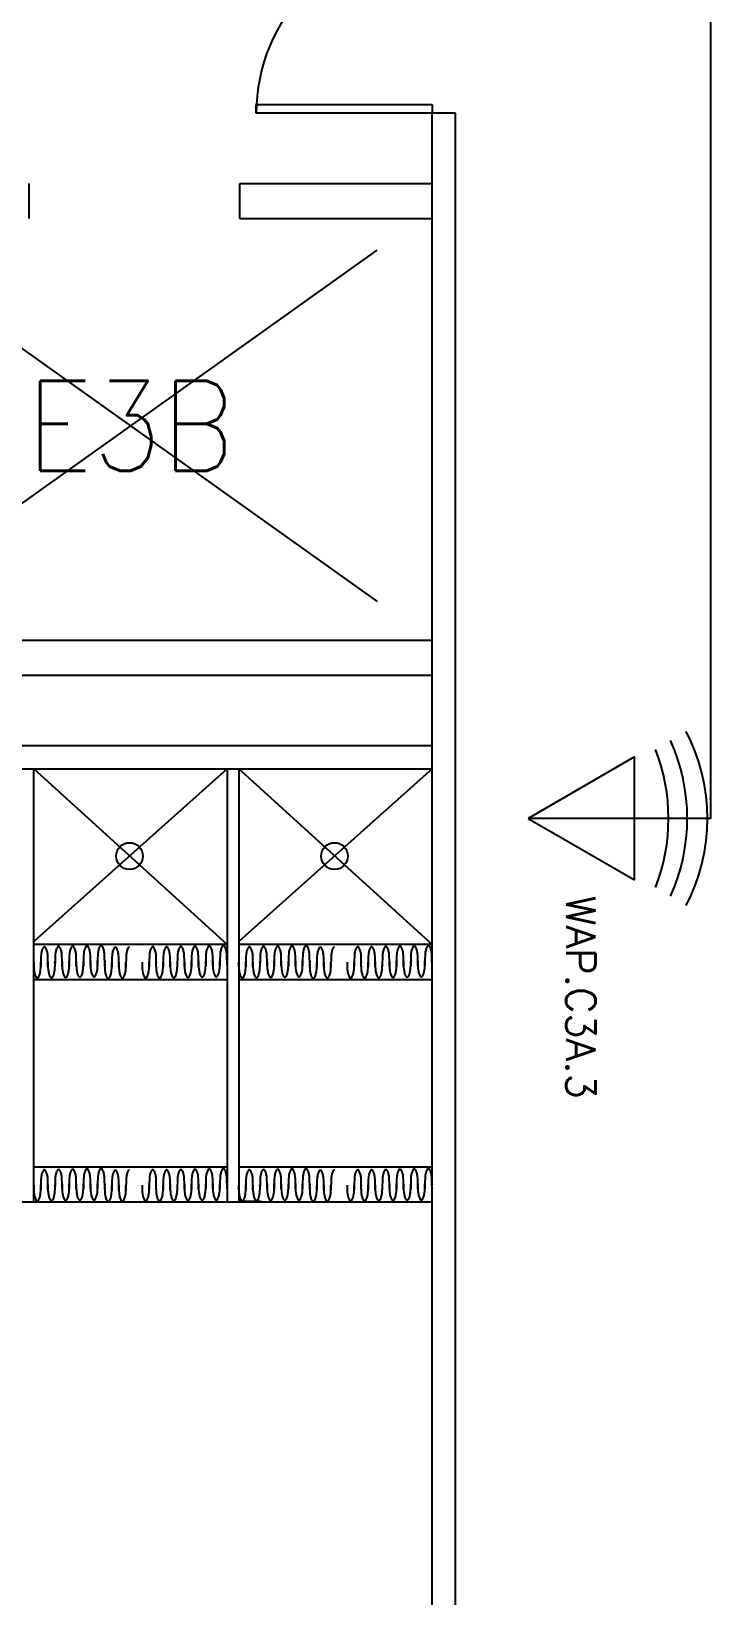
# Model space of a CAD drawing. Header units: inches. Extents: x -460 to 10305, y -938 to 5356.
# Drawn here: x 4431.5 to 4548.2, y 2435.9 to 2703.1 of the extents above; entities that cross this region are included whole.
import ezdxf
from ezdxf.enums import TextEntityAlignment as Align

# ---------------------------------------------------------------- set-up
doc = ezdxf.new("R2010")
doc.units = ezdxf.units.IN
doc.header["$MEASUREMENT"] = 0
doc.set_wipeout_variables(frame=1)
for name, color, linetype in [('01-0263-03-DWG-BFP-ARCH$0$SP-DOORS', 5, 'Continuous'), ('01-0263-03-DWG-BFP-ARCH$0$SP-ELEVATOR', 112, 'Continuous'), ('01-0263-03-DWG-BFP-ARCH$0$SP-FIXT', 35, 'Continuous'), ('01-0263-03-DWG-BFP-ARCH$0$SP-PART', 190, 'Continuous'), ('01-0263-03-DWG-BFP-ARCH$0$SP-RMNO', 7, 'Continuous'), ('01-0263-03-DWG-BFP-ARCH$0$SP-ROOM', 7, 'Continuous'), ('01-0263-03-DWG-BFP-ARCH$0$SP-WALL', 7, 'Continuous'), ('T-Comm-E-Wireless', 1, 'Continuous'), ('T-Comm-Path', 40, 'Continuous')]:
    doc.layers.add(name, color=color, linetype=linetype)
doc.layers.get('01-0263-03-DWG-BFP-ARCH$0$SP-ROOM').off()
doc.styles.add('01-0263-03-DWG-BFP-ARCH$0$ROMANS', font='ROMANS.shx', dxfattribs={"width": 0.9})
doc.styles.add('3-32', font='SIMPLEX.shx', dxfattribs={"height": 9})

# ---------------------------------------------------------------- blocks, each defined once
blk = doc.blocks.new('01-0263-03-DWG-BFP-ARCH$0$DOR00')
at = {"color": 0}
for p, q in [((0, 1), (0, 0)), ((1, 0), (1, 1))]:
    blk.add_line(p, q, dxfattribs=at)
blk = doc.blocks.new('01-0263-03-DWG-BFP-ARCH$0$DOR01')
at = {"color": 0}
for p, q in [((1, 1), (0, 1)), ((0, 1), (0, 0)), ((1, 0), (1, 1)), ((0, 0), (1, 0))]:
    blk.add_line(p, q, dxfattribs=at)
blk = doc.blocks.new('01-0263-03-DWG-BFP-ARCH$0$FMGRM1')
at = {"style": '01-0263-03-DWG-BFP-ARCH$0$ROMANS', "width": 0.9}
for tag, p in [('RMAREA', (0, -0.2836)), ('DATA1', (0, -0.443)), ('DATA2', (0, -0.6024)), ('DATA3', (0, -0.7618)), ('DATA4', (0, -0.9213)), ('DATA5', (0, -1.0807))]:
    blk.add_attdef(tag, text='', height=0.1172, dxfattribs=at).set_placement(p, align=Align.CENTER)
at = {"linetype": 'Continuous'}
blk.add_wipeout([(-0.375, -0.125), (0.375, -0.125), (0.375, 0.125), (-0.375, 0.125)], dxfattribs=at)
at = {"layer": '01-0263-03-DWG-BFP-ARCH$0$SP-RMNO', "style": '01-0263-03-DWG-BFP-ARCH$0$ROMANS', "width": 0.9}
blk.add_attdef('RMNUMB', text='', height=0.16, dxfattribs=at).set_placement((0, 0), align=Align.MIDDLE)
blk = doc.blocks.new('01-0263-03-DWG-BFP-ARCH', base_point=(1295.15, 1353.42))
at = {"layer": '01-0263-03-DWG-BFP-ARCH$0$SP-DOORS'}
blk.add_line((1730.01, 1907.54), (1726.16, 1907.54), dxfattribs=at)
at = {"layer": '01-0263-03-DWG-BFP-ARCH$0$SP-DOORS', "color": 4}
blk.add_lwpolyline([(1759.16, 2123.43, 0.414214), (1729.16, 2093.43, 0.414214)], format="xyb", dxfattribs=at)
at = {"layer": '01-0263-03-DWG-BFP-ARCH$0$SP-ELEVATOR'}
for p, q in [((1665.57, 2070.03), (1749.77, 2010.02)), ((1665.57, 2010.02), (1749.77, 2070.03))]:
    blk.add_line(p, q, dxfattribs=at)
at = {"layer": '01-0263-03-DWG-BFP-ARCH$0$SP-FIXT'}
for p, q in [((1724.16, 1981.43), (1691.16, 1951.96)), ((1724.16, 1951.43), (1691.16, 1981.43)), ((1759.16, 1951.43), (1726.16, 1981.43)), ((1759.16, 1981.43), (1726.16, 1951.96))]:
    blk.add_line(p, q, dxfattribs=at)
for centre in [(1707.51, 1966.56), (1742.51, 1966.56)]:
    blk.add_circle(centre, 2.28, dxfattribs=at)
at = {"layer": '01-0263-03-DWG-BFP-ARCH$0$SP-PART'}
for p, q in [((1724.16, 1951.43), (1691.16, 1951.43)), ((1759.16, 1951.43), (1726.16, 1951.43)), ((1724.16, 1945.43), (1691.16, 1945.43)), ((1759.16, 1945.43), (1726.16, 1945.43)), ((1724.16, 1913.43), (1691.16, 1913.43)), ((1759.16, 1913.43), (1726.16, 1913.43)), ((1726.16, 1907.43), (1691.16, 1907.43)), ((1759.16, 1907.43), (1726.16, 1907.43))]:
    blk.add_line(p, q, dxfattribs=at)
for points in [[(1692.98, 1951.07, 0.247833), (1692.8, 1950.97, 0.081037), (1692.54, 1950.44, 0.039769), (1692.42, 1949.8, 0.013847), (1692.37, 1947.92, 0.009217), (1692.37, 1947.64, 0.039769)], [(1693.58, 1947.66, 0.008534), (1693.59, 1947.92, 0.013847), (1693.54, 1949.8, 0.039769), (1693.41, 1950.44, 0.081037), (1693.16, 1950.97, 0.247833), (1692.98, 1951.07, 0.247833)], [(1695.4, 1951.11, 0.247833), (1695.22, 1951.02, 0.081037), (1694.97, 1950.48, 0.039769), (1694.84, 1949.84, 0.013847), (1694.79, 1947.97, 0.009217), (1694.79, 1947.69, 0.039769)], [(1696.01, 1947.71, 0.008534), (1696.01, 1947.97, 0.013847), (1695.96, 1949.84, 0.039769), (1695.83, 1950.48, 0.081037), (1695.58, 1951.02, 0.247833), (1695.4, 1951.11, 0.247833)], [(1697.82, 1951.17, 0.247833), (1697.64, 1951.07, 0.081037), (1697.39, 1950.54, 0.039769), (1697.26, 1949.9, 0.013847), (1697.21, 1948.02, 0.010512), (1697.22, 1947.7, 0.039769)], [(1698.43, 1947.76, 0.008534), (1698.43, 1948.02, 0.013847), (1698.38, 1949.9, 0.039769), (1698.25, 1950.54, 0.081037), (1698, 1951.07, 0.247833), (1697.82, 1951.17, 0.247833)], [(1700.25, 1951.21, 0.247833), (1700.07, 1951.11, 0.081037), (1699.81, 1950.58, 0.039769), (1699.69, 1949.94, 0.013847), (1699.64, 1948.07, 0.009217), (1699.64, 1947.78, 0.039769)], [(1700.85, 1947.81, 0.008534), (1700.86, 1948.07, 0.013847), (1700.81, 1949.94, 0.039769), (1700.68, 1950.58, 0.081037), (1700.43, 1951.11, 0.247833), (1700.25, 1951.21, 0.247833)], [(1703.28, 1948.69, 0.004146), (1703.27, 1948.13, 0.009217), (1703.28, 1947.85, 0.008534), (1703.28, 1948.11, 0.013847), (1703.23, 1949.98, 0.039769), (1703.1, 1950.62, 0.081037), (1702.85, 1951.16, 0.247833), (1702.67, 1951.25, 0.247833), (1702.49, 1951.16, 0.081037), (1702.24, 1950.62, 0.039769), (1702.11, 1949.98, 0.013847), (1702.06, 1948.11, 0.009217), (1702.06, 1947.83, 0.039769)], [(1705.09, 1950.98, 0.247833), (1704.91, 1950.88, 0.081037), (1704.66, 1950.35, 0.039769), (1704.53, 1949.71, 0.013847), (1704.48, 1947.84, 0.009217), (1704.49, 1947.56, 0.039769)], [(1705.7, 1947.58, 0.008534), (1705.7, 1947.84, 0.013847), (1705.65, 1949.71, 0.039769), (1705.52, 1950.35, 0.081037), (1705.27, 1950.88, 0.247833), (1705.09, 1950.98, 0.247833)], [(1707.51, 1951.02, 0.247833), (1707.33, 1950.93, 0.081037), (1707.08, 1950.39, 0.039769), (1706.96, 1949.75, 0.013847), (1706.9, 1947.88, 0.009217), (1706.91, 1947.6, 0.039769)], [(1711.48, 1951.07, 0.247833), (1711.3, 1950.97, 0.081037), (1711.05, 1950.44, 0.039769), (1710.92, 1949.8, 0.013847), (1710.87, 1947.92, 0.009217), (1710.88, 1947.64, 0.039769)], [(1712.09, 1947.66, 0.008534), (1712.09, 1947.92, 0.013847), (1712.04, 1949.8, 0.039769), (1711.91, 1950.44, 0.081037), (1711.66, 1950.97, 0.247833), (1711.48, 1951.07, 0.247833)], [(1713.86, 1951.07, 0.247833), (1713.68, 1950.97, 0.081037), (1713.43, 1950.44, 0.039769), (1713.3, 1949.8, 0.013847), (1713.25, 1947.92, 0.009217), (1713.25, 1947.64, 0.039769)], [(1714.46, 1947.66, 0.008534), (1714.47, 1947.92, 0.013847), (1714.42, 1949.8, 0.039769), (1714.29, 1950.44, 0.081037), (1714.04, 1950.97, 0.247833), (1713.86, 1951.07, 0.247833)], [(1716.28, 1951.11, 0.247833), (1716.1, 1951.02, 0.081037), (1715.85, 1950.48, 0.039769), (1715.72, 1949.84, 0.013847), (1715.67, 1947.97, 0.009217), (1715.68, 1947.69, 0.039769)], [(1716.89, 1947.71, 0.008534), (1716.89, 1947.97, 0.013847), (1716.84, 1949.84, 0.039769), (1716.71, 1950.48, 0.081037), (1716.46, 1951.02, 0.247833), (1716.28, 1951.11, 0.247833)], [(1718.7, 1951.17, 0.247833), (1718.52, 1951.07, 0.081037), (1718.27, 1950.54, 0.039769), (1718.14, 1949.9, 0.013847), (1718.09, 1948.02, 0.010512), (1718.1, 1947.7, 0.039769)], [(1719.31, 1947.76, 0.008534), (1719.31, 1948.02, 0.013847), (1719.26, 1949.9, 0.039769), (1719.14, 1950.54, 0.081037), (1718.88, 1951.07, 0.247833), (1718.7, 1951.17, 0.247833)], [(1721.13, 1951.21, 0.247833), (1720.95, 1951.11, 0.081037), (1720.7, 1950.58, 0.039769), (1720.57, 1949.94, 0.013847), (1720.52, 1948.07, 0.009217), (1720.52, 1947.78, 0.039769)], [(1721.73, 1947.81, 0.008534), (1721.74, 1948.07, 0.013847), (1721.69, 1949.94, 0.039769), (1721.56, 1950.58, 0.081037), (1721.31, 1951.11, 0.247833), (1721.13, 1951.21, 0.247833)], [(1724.16, 1948.69, 0.004146), (1724.15, 1948.13, 0.009217), (1724.16, 1947.85, 0.008534), (1724.16, 1948.11, 0.013847), (1724.11, 1949.98, 0.039769), (1723.98, 1950.62, 0.081037), (1723.73, 1951.16, 0.247833), (1723.55, 1951.25, 0.247833), (1723.37, 1951.16, 0.081037), (1723.12, 1950.62, 0.039769), (1722.99, 1949.98, 0.013847), (1722.94, 1948.11, 0.009217), (1722.95, 1947.83, 0.039769)], [(1727.98, 1951.07, 0.247833), (1727.8, 1950.97, 0.081037), (1727.54, 1950.44, 0.039769), (1727.42, 1949.8, 0.013847), (1727.37, 1947.92, 0.009217), (1727.37, 1947.64, 0.039769)], [(1728.58, 1947.66, 0.008534), (1728.59, 1947.92, 0.013847), (1728.54, 1949.8, 0.039769), (1728.41, 1950.44, 0.081037), (1728.16, 1950.97, 0.247833), (1727.98, 1951.07, 0.247833)], [(1730.4, 1951.11, 0.247833), (1730.22, 1951.02, 0.081037), (1729.97, 1950.48, 0.039769), (1729.84, 1949.84, 0.013847), (1729.79, 1947.97, 0.009217), (1729.79, 1947.69, 0.039769)], [(1731.01, 1947.71, 0.008534), (1731.01, 1947.97, 0.013847), (1730.96, 1949.84, 0.039769), (1730.83, 1950.48, 0.081037), (1730.58, 1951.02, 0.247833), (1730.4, 1951.11, 0.247833)], [(1732.82, 1951.17, 0.247833), (1732.64, 1951.07, 0.081037), (1732.39, 1950.54, 0.039769), (1732.26, 1949.9, 0.013847), (1732.21, 1948.02, 0.010512), (1732.22, 1947.7, 0.039769)], [(1733.43, 1947.76, 0.008534), (1733.43, 1948.02, 0.013847), (1733.38, 1949.9, 0.039769), (1733.25, 1950.54, 0.081037), (1733, 1951.07, 0.247833), (1732.82, 1951.17, 0.247833)], [(1735.25, 1951.21, 0.247833), (1735.07, 1951.11, 0.081037), (1734.81, 1950.58, 0.039769), (1734.69, 1949.94, 0.013847), (1734.64, 1948.07, 0.009217), (1734.64, 1947.78, 0.039769)], [(1735.85, 1947.81, 0.008534), (1735.86, 1948.07, 0.013847), (1735.81, 1949.94, 0.039769), (1735.68, 1950.58, 0.081037), (1735.43, 1951.11, 0.247833), (1735.25, 1951.21, 0.247833)], [(1738.28, 1948.69, 0.004146), (1738.27, 1948.13, 0.009217), (1738.28, 1947.85, 0.008534), (1738.28, 1948.11, 0.013847), (1738.23, 1949.98, 0.039769), (1738.1, 1950.62, 0.081037), (1737.85, 1951.16, 0.247833), (1737.67, 1951.25, 0.247833), (1737.49, 1951.16, 0.081037), (1737.24, 1950.62, 0.039769), (1737.11, 1949.98, 0.013847), (1737.06, 1948.11, 0.009217), (1737.06, 1947.83, 0.039769)], [(1740.09, 1950.98, 0.247833), (1739.91, 1950.88, 0.081037), (1739.66, 1950.35, 0.039769), (1739.53, 1949.71, 0.013847), (1739.48, 1947.84, 0.009217), (1739.49, 1947.56, 0.039769)], [(1740.7, 1947.58, 0.008534), (1740.7, 1947.84, 0.013847), (1740.65, 1949.71, 0.039769), (1740.52, 1950.35, 0.081037), (1740.27, 1950.88, 0.247833), (1740.09, 1950.98, 0.247833)], [(1742.51, 1951.02, 0.247833), (1742.33, 1950.93, 0.081037), (1742.08, 1950.39, 0.039769), (1741.96, 1949.75, 0.013847), (1741.9, 1947.88, 0.009217), (1741.91, 1947.6, 0.039769)], [(1746.48, 1951.07, 0.247833), (1746.3, 1950.97, 0.081037), (1746.05, 1950.44, 0.039769), (1745.92, 1949.8, 0.013847), (1745.87, 1947.92, 0.009217), (1745.88, 1947.64, 0.039769)], [(1747.09, 1947.66, 0.008534), (1747.09, 1947.92, 0.013847), (1747.04, 1949.8, 0.039769), (1746.91, 1950.44, 0.081037), (1746.66, 1950.97, 0.247833), (1746.48, 1951.07, 0.247833)], [(1748.86, 1951.07, 0.247833), (1748.68, 1950.97, 0.081037), (1748.43, 1950.44, 0.039769), (1748.3, 1949.8, 0.013847), (1748.25, 1947.92, 0.009217), (1748.25, 1947.64, 0.039769)], [(1749.46, 1947.66, 0.008534), (1749.47, 1947.92, 0.013847), (1749.42, 1949.8, 0.039769), (1749.29, 1950.44, 0.081037), (1749.04, 1950.97, 0.247833), (1748.86, 1951.07, 0.247833)], [(1751.28, 1951.11, 0.247833), (1751.1, 1951.02, 0.081037), (1750.85, 1950.48, 0.039769), (1750.72, 1949.84, 0.013847), (1750.67, 1947.97, 0.009217), (1750.68, 1947.69, 0.039769)], [(1751.89, 1947.71, 0.008534), (1751.89, 1947.97, 0.013847), (1751.84, 1949.84, 0.039769), (1751.71, 1950.48, 0.081037), (1751.46, 1951.02, 0.247833), (1751.28, 1951.11, 0.247833)], [(1753.7, 1951.17, 0.247833), (1753.52, 1951.07, 0.081037), (1753.27, 1950.54, 0.039769), (1753.14, 1949.9, 0.013847), (1753.09, 1948.02, 0.010512), (1753.1, 1947.7, 0.039769)], [(1754.31, 1947.76, 0.008534), (1754.31, 1948.02, 0.013847), (1754.26, 1949.9, 0.039769), (1754.14, 1950.54, 0.081037), (1753.88, 1951.07, 0.247833), (1753.7, 1951.17, 0.247833)], [(1756.13, 1951.21, 0.247833), (1755.95, 1951.11, 0.081037), (1755.7, 1950.58, 0.039769), (1755.57, 1949.94, 0.013847), (1755.52, 1948.07, 0.009217), (1755.52, 1947.78, 0.039769)], [(1756.73, 1947.81, 0.008534), (1756.74, 1948.07, 0.013847), (1756.69, 1949.94, 0.039769), (1756.56, 1950.58, 0.081037), (1756.31, 1951.11, 0.247833), (1756.13, 1951.21, 0.247833)], [(1759.16, 1948.69, 0.004146), (1759.15, 1948.13, 0.009217), (1759.16, 1947.85, 0.008534), (1759.16, 1948.11, 0.013847), (1759.11, 1949.98, 0.039769), (1758.98, 1950.62, 0.081037), (1758.73, 1951.16, 0.247833), (1758.55, 1951.25, 0.247833), (1758.37, 1951.16, 0.081037), (1758.12, 1950.62, 0.039769), (1757.99, 1949.98, 0.013847), (1757.94, 1948.11, 0.009217), (1757.95, 1947.83, 0.039769)], [(1691.16, 1948.46, 0.004146), (1691.15, 1947.9, 0.02916), (1691.21, 1947.02, 0.039769), (1691.33, 1946.38, 0.081037), (1691.58, 1945.84, 0.247833), (1691.76, 1945.74, 0.247833), (1691.94, 1945.84, 0.081037), (1692.2, 1946.38, 0.039769), (1692.32, 1947.02, 0.02916), (1692.37, 1947.9, 0.0043), (1692.37, 1948.49, 0.039769)], [(1691.16, 1947.62, 0.008534), (1691.16, 1947.88, 0.0043), (1691.16, 1948.46, 0.039769)], [(1693.58, 1948.51, 0.004146), (1693.58, 1947.95, 0.02916), (1693.63, 1947.06, 0.039769), (1693.76, 1946.42, 0.081037), (1694.01, 1945.88, 0.247833), (1694.19, 1945.79, 0.247833), (1694.37, 1945.88, 0.081037), (1694.62, 1946.42, 0.039769), (1694.75, 1947.06, 0.02916), (1694.8, 1947.95, 0.0043), (1694.79, 1948.53, 0.039769)], [(1696.01, 1948.55, 0.004146), (1696, 1947.99, 0.02916), (1696.05, 1947.1, 0.039769), (1696.18, 1946.46, 0.081037), (1696.43, 1945.92, 0.247833), (1696.61, 1945.83, 0.247833), (1696.79, 1945.92, 0.081037), (1697.04, 1946.46, 0.039769), (1697.17, 1947.1, 0.02916), (1697.22, 1947.99, 0.004854), (1697.22, 1948.64, 0.039769)], [(1698.43, 1948.61, 0.004146), (1698.42, 1948.05, 0.02916), (1698.48, 1947.16, 0.039769), (1698.6, 1946.52, 0.081037), (1698.85, 1945.98, 0.247833), (1699.03, 1945.89, 0.247833), (1699.21, 1945.98, 0.081037), (1699.47, 1946.52, 0.039769), (1699.59, 1947.16, 0.02916), (1699.64, 1948.05, 0.0043), (1699.64, 1948.63, 0.039769)], [(1700.85, 1948.65, 0.004146), (1700.85, 1948.09, 0.02916), (1700.9, 1947.2, 0.039769), (1701.03, 1946.56, 0.081037), (1701.28, 1946.02, 0.247833), (1701.46, 1945.93, 0.247833), (1701.64, 1946.02, 0.081037), (1701.89, 1946.56, 0.039769), (1702.02, 1947.2, 0.02916), (1702.07, 1948.09, 0.0043), (1702.06, 1948.67, 0.039769)], [(1703.27, 1948.38, 0.004146), (1703.27, 1947.82, 0.02916), (1703.32, 1946.93, 0.039769), (1703.45, 1946.29, 0.081037), (1703.7, 1945.75, 0.247833), (1703.88, 1945.66, 0.247833), (1704.06, 1945.75, 0.081037), (1704.31, 1946.29, 0.039769), (1704.44, 1946.93, 0.02916), (1704.49, 1947.82, 0.0043), (1704.48, 1948.4, 0.039769)], [(1705.7, 1948.42, 0.004146), (1705.69, 1947.86, 0.02916), (1705.74, 1946.97, 0.039769), (1705.87, 1946.33, 0.081037), (1706.12, 1945.79, 0.247833), (1706.3, 1945.7, 0.247833), (1706.48, 1945.79, 0.081037), (1706.73, 1946.33, 0.039769), (1706.86, 1946.97, 0.02916), (1706.91, 1947.86, 0.0043), (1706.91, 1948.44, 0.039769)], [(1709.66, 1948.46, 0.004146), (1709.66, 1947.9, 0.02916), (1709.71, 1947.02, 0.039769), (1709.84, 1946.38, 0.081037), (1710.09, 1945.84, 0.247833), (1710.27, 1945.74, 0.247833), (1710.45, 1945.84, 0.081037), (1710.7, 1946.38, 0.039769), (1710.83, 1947.02, 0.02916), (1710.88, 1947.9, 0.0043), (1710.87, 1948.49, 0.039769)], [(1712.04, 1948.46, 0.004146), (1712.03, 1947.9, 0.02916), (1712.09, 1947.02, 0.039769), (1712.21, 1946.38, 0.081037), (1712.46, 1945.84, 0.247833), (1712.65, 1945.74, 0.247833), (1712.83, 1945.84, 0.081037), (1713.08, 1946.38, 0.039769), (1713.2, 1947.02, 0.02916), (1713.26, 1947.9, 0.0043), (1713.25, 1948.49, 0.039769)], [(1714.46, 1948.51, 0.004146), (1714.46, 1947.95, 0.02916), (1714.51, 1947.06, 0.039769), (1714.64, 1946.42, 0.081037), (1714.89, 1945.88, 0.247833), (1715.07, 1945.79, 0.247833), (1715.25, 1945.88, 0.081037), (1715.5, 1946.42, 0.039769), (1715.63, 1947.06, 0.02916), (1715.68, 1947.95, 0.0043), (1715.68, 1948.53, 0.039769)], [(1716.89, 1948.55, 0.004146), (1716.88, 1947.99, 0.02916), (1716.93, 1947.1, 0.039769), (1717.06, 1946.46, 0.081037), (1717.31, 1945.92, 0.247833), (1717.49, 1945.83, 0.247833), (1717.67, 1945.92, 0.081037), (1717.93, 1946.46, 0.039769), (1718.05, 1947.1, 0.02916), (1718.1, 1947.99, 0.004854), (1718.1, 1948.64, 0.039769)], [(1719.31, 1948.61, 0.004146), (1719.3, 1948.05, 0.02916), (1719.36, 1947.16, 0.039769), (1719.48, 1946.52, 0.081037), (1719.73, 1945.98, 0.247833), (1719.92, 1945.89, 0.247833), (1720.1, 1945.98, 0.081037), (1720.35, 1946.52, 0.039769), (1720.47, 1947.16, 0.02916), (1720.53, 1948.05, 0.0043), (1720.52, 1948.63, 0.039769)], [(1721.73, 1948.65, 0.004146), (1721.73, 1948.09, 0.02916), (1721.78, 1947.2, 0.039769), (1721.91, 1946.56, 0.081037), (1722.16, 1946.02, 0.247833), (1722.34, 1945.93, 0.247833), (1722.52, 1946.02, 0.081037), (1722.77, 1946.56, 0.039769), (1722.9, 1947.2, 0.02916), (1722.95, 1948.09, 0.0043), (1722.95, 1948.67, 0.039769)], [(1726.16, 1948.46, 0.004146), (1726.15, 1947.9, 0.02916), (1726.21, 1947.02, 0.039769), (1726.33, 1946.38, 0.081037), (1726.58, 1945.84, 0.247833), (1726.76, 1945.74, 0.247833), (1726.94, 1945.84, 0.081037), (1727.2, 1946.38, 0.039769), (1727.32, 1947.02, 0.02916), (1727.37, 1947.9, 0.0043), (1727.37, 1948.49, 0.039769)], [(1726.16, 1947.62, 0.008534), (1726.16, 1947.88, 0.0043), (1726.16, 1948.46, 0.039769)], [(1728.58, 1948.51, 0.004146), (1728.58, 1947.95, 0.02916), (1728.63, 1947.06, 0.039769), (1728.76, 1946.42, 0.081037), (1729.01, 1945.88, 0.247833), (1729.19, 1945.79, 0.247833), (1729.37, 1945.88, 0.081037), (1729.62, 1946.42, 0.039769), (1729.75, 1947.06, 0.02916), (1729.8, 1947.95, 0.0043), (1729.79, 1948.53, 0.039769)], [(1731.01, 1948.55, 0.004146), (1731, 1947.99, 0.02916), (1731.05, 1947.1, 0.039769), (1731.18, 1946.46, 0.081037), (1731.43, 1945.92, 0.247833), (1731.61, 1945.83, 0.247833), (1731.79, 1945.92, 0.081037), (1732.04, 1946.46, 0.039769), (1732.17, 1947.1, 0.02916), (1732.22, 1947.99, 0.004854), (1732.22, 1948.64, 0.039769)], [(1733.43, 1948.61, 0.004146), (1733.42, 1948.05, 0.02916), (1733.48, 1947.16, 0.039769), (1733.6, 1946.52, 0.081037), (1733.85, 1945.98, 0.247833), (1734.03, 1945.89, 0.247833), (1734.21, 1945.98, 0.081037), (1734.47, 1946.52, 0.039769), (1734.59, 1947.16, 0.02916), (1734.64, 1948.05, 0.0043), (1734.64, 1948.63, 0.039769)], [(1735.85, 1948.65, 0.004146), (1735.85, 1948.09, 0.02916), (1735.9, 1947.2, 0.039769), (1736.03, 1946.56, 0.081037), (1736.28, 1946.02, 0.247833), (1736.46, 1945.93, 0.247833), (1736.64, 1946.02, 0.081037), (1736.89, 1946.56, 0.039769), (1737.02, 1947.2, 0.02916), (1737.07, 1948.09, 0.0043), (1737.06, 1948.67, 0.039769)], [(1738.27, 1948.38, 0.004146), (1738.27, 1947.82, 0.02916), (1738.32, 1946.93, 0.039769), (1738.45, 1946.29, 0.081037), (1738.7, 1945.75, 0.247833), (1738.88, 1945.66, 0.247833), (1739.06, 1945.75, 0.081037), (1739.31, 1946.29, 0.039769), (1739.44, 1946.93, 0.02916), (1739.49, 1947.82, 0.0043), (1739.48, 1948.4, 0.039769)], [(1740.7, 1948.42, 0.004146), (1740.69, 1947.86, 0.02916), (1740.74, 1946.97, 0.039769), (1740.87, 1946.33, 0.081037), (1741.12, 1945.79, 0.247833), (1741.3, 1945.7, 0.247833), (1741.48, 1945.79, 0.081037), (1741.73, 1946.33, 0.039769), (1741.86, 1946.97, 0.02916), (1741.91, 1947.86, 0.0043), (1741.91, 1948.44, 0.039769)], [(1744.66, 1948.46, 0.004146), (1744.66, 1947.9, 0.02916), (1744.71, 1947.02, 0.039769), (1744.84, 1946.38, 0.081037), (1745.09, 1945.84, 0.247833), (1745.27, 1945.74, 0.247833), (1745.45, 1945.84, 0.081037), (1745.7, 1946.38, 0.039769), (1745.83, 1947.02, 0.02916), (1745.88, 1947.9, 0.0043), (1745.87, 1948.49, 0.039769)], [(1747.04, 1948.46, 0.004146), (1747.03, 1947.9, 0.02916), (1747.09, 1947.02, 0.039769), (1747.21, 1946.38, 0.081037), (1747.46, 1945.84, 0.247833), (1747.65, 1945.74, 0.247833), (1747.83, 1945.84, 0.081037), (1748.08, 1946.38, 0.039769), (1748.2, 1947.02, 0.02916), (1748.26, 1947.9, 0.0043), (1748.25, 1948.49, 0.039769)], [(1749.46, 1948.51, 0.004146), (1749.46, 1947.95, 0.02916), (1749.51, 1947.06, 0.039769), (1749.64, 1946.42, 0.081037), (1749.89, 1945.88, 0.247833), (1750.07, 1945.79, 0.247833), (1750.25, 1945.88, 0.081037), (1750.5, 1946.42, 0.039769), (1750.63, 1947.06, 0.02916), (1750.68, 1947.95, 0.0043), (1750.68, 1948.53, 0.039769)], [(1751.89, 1948.55, 0.004146), (1751.88, 1947.99, 0.02916), (1751.93, 1947.1, 0.039769), (1752.06, 1946.46, 0.081037), (1752.31, 1945.92, 0.247833), (1752.49, 1945.83, 0.247833), (1752.67, 1945.92, 0.081037), (1752.93, 1946.46, 0.039769), (1753.05, 1947.1, 0.02916), (1753.1, 1947.99, 0.004854), (1753.1, 1948.64, 0.039769)], [(1754.31, 1948.61, 0.004146), (1754.3, 1948.05, 0.02916), (1754.36, 1947.16, 0.039769), (1754.48, 1946.52, 0.081037), (1754.73, 1945.98, 0.247833), (1754.92, 1945.89, 0.247833), (1755.1, 1945.98, 0.081037), (1755.35, 1946.52, 0.039769), (1755.47, 1947.16, 0.02916), (1755.53, 1948.05, 0.0043), (1755.52, 1948.63, 0.039769)], [(1756.73, 1948.65, 0.004146), (1756.73, 1948.09, 0.02916), (1756.78, 1947.2, 0.039769), (1756.91, 1946.56, 0.081037), (1757.16, 1946.02, 0.247833), (1757.34, 1945.93, 0.247833), (1757.52, 1946.02, 0.081037), (1757.77, 1946.56, 0.039769), (1757.9, 1947.2, 0.02916), (1757.95, 1948.09, 0.0043), (1757.95, 1948.67, 0.039769)], [(1697.82, 1913.08, 0.247833), (1697.64, 1912.98, 0.081037), (1697.39, 1912.44, 0.039769), (1697.26, 1911.8, 0.013847), (1697.21, 1909.93, 0.010512), (1697.22, 1909.61, 0.039769)], [(1698.43, 1909.67, 0.008534), (1698.43, 1909.93, 0.013847), (1698.38, 1911.8, 0.039769), (1698.25, 1912.44, 0.081037), (1698, 1912.98, 0.247833), (1697.82, 1913.08, 0.247833)], [(1700.25, 1913.12, 0.247833), (1700.07, 1913.02, 0.081037), (1699.81, 1912.48, 0.039769), (1699.69, 1911.84, 0.013847), (1699.64, 1909.97, 0.009217), (1699.64, 1909.69, 0.039769)], [(1700.85, 1909.71, 0.008534), (1700.86, 1909.97, 0.013847), (1700.81, 1911.84, 0.039769), (1700.68, 1912.48, 0.081037), (1700.43, 1913.02, 0.247833), (1700.25, 1913.12, 0.247833)], [(1703.28, 1910.6, 0.004146), (1703.27, 1910.04, 0.009217), (1703.28, 1909.75, 0.008534), (1703.28, 1910.02, 0.013847), (1703.23, 1911.89, 0.039769), (1703.1, 1912.53, 0.081037), (1702.85, 1913.06, 0.247833), (1702.67, 1913.16, 0.247833), (1702.49, 1913.06, 0.081037), (1702.24, 1912.53, 0.039769), (1702.11, 1911.89, 0.013847), (1702.06, 1910.02, 0.009217), (1702.06, 1909.73, 0.039769)], [(1718.7, 1913.08, 0.247833), (1718.52, 1912.98, 0.081037), (1718.27, 1912.44, 0.039769), (1718.14, 1911.8, 0.013847), (1718.09, 1909.93, 0.010512), (1718.1, 1909.61, 0.039769)], [(1719.31, 1909.67, 0.008534), (1719.31, 1909.93, 0.013847), (1719.26, 1911.8, 0.039769), (1719.14, 1912.44, 0.081037), (1718.88, 1912.98, 0.247833), (1718.7, 1913.08, 0.247833)], [(1721.13, 1913.12, 0.247833), (1720.95, 1913.02, 0.081037), (1720.7, 1912.48, 0.039769), (1720.57, 1911.84, 0.013847), (1720.52, 1909.97, 0.009217), (1720.52, 1909.69, 0.039769)], [(1721.73, 1909.71, 0.008534), (1721.74, 1909.97, 0.013847), (1721.69, 1911.84, 0.039769), (1721.56, 1912.48, 0.081037), (1721.31, 1913.02, 0.247833), (1721.13, 1913.12, 0.247833)], [(1724.16, 1910.6, 0.004146), (1724.15, 1910.04, 0.009217), (1724.16, 1909.75, 0.008534), (1724.16, 1910.02, 0.013847), (1724.11, 1911.89, 0.039769), (1723.98, 1912.53, 0.081037), (1723.73, 1913.06, 0.247833), (1723.55, 1913.16, 0.247833), (1723.37, 1913.06, 0.081037), (1723.12, 1912.53, 0.039769), (1722.99, 1911.89, 0.013847), (1722.94, 1910.02, 0.009217), (1722.95, 1909.73, 0.039769)], [(1732.82, 1913.08, 0.247833), (1732.64, 1912.98, 0.081037), (1732.39, 1912.44, 0.039769), (1732.26, 1911.8, 0.013847), (1732.21, 1909.93, 0.010512), (1732.22, 1909.61, 0.039769)], [(1733.43, 1909.67, 0.008534), (1733.43, 1909.93, 0.013847), (1733.38, 1911.8, 0.039769), (1733.25, 1912.44, 0.081037), (1733, 1912.98, 0.247833), (1732.82, 1913.08, 0.247833)], [(1735.25, 1913.12, 0.247833), (1735.07, 1913.02, 0.081037), (1734.81, 1912.48, 0.039769), (1734.69, 1911.84, 0.013847), (1734.64, 1909.97, 0.009217), (1734.64, 1909.69, 0.039769)], [(1735.85, 1909.71, 0.008534), (1735.86, 1909.97, 0.013847), (1735.81, 1911.84, 0.039769), (1735.68, 1912.48, 0.081037), (1735.43, 1913.02, 0.247833), (1735.25, 1913.12, 0.247833)], [(1738.28, 1910.6, 0.004146), (1738.27, 1910.04, 0.009217), (1738.28, 1909.75, 0.008534), (1738.28, 1910.02, 0.013847), (1738.23, 1911.89, 0.039769), (1738.1, 1912.53, 0.081037), (1737.85, 1913.06, 0.247833), (1737.67, 1913.16, 0.247833), (1737.49, 1913.06, 0.081037), (1737.24, 1912.53, 0.039769), (1737.11, 1911.89, 0.013847), (1737.06, 1910.02, 0.009217), (1737.06, 1909.73, 0.039769)], [(1753.7, 1913.08, 0.247833), (1753.52, 1912.98, 0.081037), (1753.27, 1912.44, 0.039769), (1753.14, 1911.8, 0.013847), (1753.09, 1909.93, 0.010512), (1753.1, 1909.61, 0.039769)], [(1754.31, 1909.67, 0.008534), (1754.31, 1909.93, 0.013847), (1754.26, 1911.8, 0.039769), (1754.14, 1912.44, 0.081037), (1753.88, 1912.98, 0.247833), (1753.7, 1913.08, 0.247833)], [(1756.13, 1913.12, 0.247833), (1755.95, 1913.02, 0.081037), (1755.7, 1912.48, 0.039769), (1755.57, 1911.84, 0.013847), (1755.52, 1909.97, 0.009217), (1755.52, 1909.69, 0.039769)], [(1756.73, 1909.71, 0.008534), (1756.74, 1909.97, 0.013847), (1756.69, 1911.84, 0.039769), (1756.56, 1912.48, 0.081037), (1756.31, 1913.02, 0.247833), (1756.13, 1913.12, 0.247833)], [(1759.16, 1910.6, 0.004146), (1759.15, 1910.04, 0.009217), (1759.16, 1909.75, 0.008534), (1759.16, 1910.02, 0.013847), (1759.11, 1911.89, 0.039769), (1758.98, 1912.53, 0.081037), (1758.73, 1913.06, 0.247833), (1758.55, 1913.16, 0.247833), (1758.37, 1913.06, 0.081037), (1758.12, 1912.53, 0.039769), (1757.99, 1911.89, 0.013847), (1757.94, 1910.02, 0.009217), (1757.95, 1909.73, 0.039769)], [(1692.98, 1912.98, 0.247833), (1692.8, 1912.88, 0.081037), (1692.54, 1912.34, 0.039769), (1692.42, 1911.7, 0.013847), (1692.37, 1909.83, 0.009217), (1692.37, 1909.55, 0.039769)], [(1693.58, 1909.57, 0.008534), (1693.59, 1909.83, 0.013847), (1693.54, 1911.7, 0.039769), (1693.41, 1912.34, 0.081037), (1693.16, 1912.88, 0.247833), (1692.98, 1912.98, 0.247833)], [(1693.58, 1910.41, 0.004146), (1693.58, 1909.85, 0.02916), (1693.63, 1908.97, 0.039769), (1693.76, 1908.33, 0.081037), (1694.01, 1907.79, 0.247833), (1694.19, 1907.69, 0.247833), (1694.37, 1907.79, 0.081037), (1694.62, 1908.33, 0.039769), (1694.75, 1908.97, 0.02916), (1694.8, 1909.85, 0.0043), (1694.79, 1910.43, 0.039769)], [(1695.4, 1913.02, 0.247833), (1695.22, 1912.92, 0.081037), (1694.97, 1912.39, 0.039769), (1694.84, 1911.75, 0.013847), (1694.79, 1909.87, 0.009217), (1694.79, 1909.59, 0.039769)], [(1696.01, 1909.61, 0.008534), (1696.01, 1909.87, 0.013847), (1695.96, 1911.75, 0.039769), (1695.83, 1912.39, 0.081037), (1695.58, 1912.92, 0.247833), (1695.4, 1913.02, 0.247833)], [(1696.01, 1910.46, 0.004146), (1696, 1909.89, 0.02916), (1696.05, 1909.01, 0.039769), (1696.18, 1908.37, 0.081037), (1696.43, 1907.83, 0.247833), (1696.61, 1907.73, 0.247833), (1696.79, 1907.83, 0.081037), (1697.04, 1908.37, 0.039769), (1697.17, 1909.01, 0.02916), (1697.22, 1909.89, 0.004854), (1697.22, 1910.55, 0.039769)], [(1698.43, 1910.51, 0.004146), (1698.42, 1909.95, 0.02916), (1698.48, 1909.07, 0.039769), (1698.6, 1908.43, 0.081037), (1698.85, 1907.89, 0.247833), (1699.03, 1907.79, 0.247833), (1699.21, 1907.89, 0.081037), (1699.47, 1908.43, 0.039769), (1699.59, 1909.07, 0.02916), (1699.64, 1909.95, 0.0043), (1699.64, 1910.53, 0.039769)], [(1700.85, 1910.55, 0.004146), (1700.85, 1909.99, 0.02916), (1700.9, 1909.11, 0.039769), (1701.03, 1908.47, 0.081037), (1701.28, 1907.93, 0.247833), (1701.46, 1907.83, 0.247833), (1701.64, 1907.93, 0.081037), (1701.89, 1908.47, 0.039769), (1702.02, 1909.11, 0.02916), (1702.07, 1909.99, 0.0043), (1702.06, 1910.58, 0.039769)], [(1705.09, 1912.89, 0.247833), (1704.91, 1912.79, 0.081037), (1704.66, 1912.26, 0.039769), (1704.53, 1911.62, 0.013847), (1704.48, 1909.74, 0.009217), (1704.49, 1909.46, 0.039769)], [(1705.7, 1909.48, 0.008534), (1705.7, 1909.74, 0.013847), (1705.65, 1911.62, 0.039769), (1705.52, 1912.26, 0.081037), (1705.27, 1912.79, 0.247833), (1705.09, 1912.89, 0.247833)], [(1707.51, 1912.93, 0.247833), (1707.33, 1912.83, 0.081037), (1707.08, 1912.3, 0.039769), (1706.96, 1911.66, 0.013847), (1706.9, 1909.79, 0.009217), (1706.91, 1909.5, 0.039769)], [(1711.48, 1912.98, 0.247833), (1711.3, 1912.88, 0.081037), (1711.05, 1912.34, 0.039769), (1710.92, 1911.7, 0.013847), (1710.87, 1909.83, 0.009217), (1710.88, 1909.55, 0.039769)], [(1712.09, 1909.57, 0.008534), (1712.09, 1909.83, 0.013847), (1712.04, 1911.7, 0.039769), (1711.91, 1912.34, 0.081037), (1711.66, 1912.88, 0.247833), (1711.48, 1912.98, 0.247833)], [(1713.86, 1912.98, 0.247833), (1713.68, 1912.88, 0.081037), (1713.43, 1912.34, 0.039769), (1713.3, 1911.7, 0.013847), (1713.25, 1909.83, 0.009217), (1713.25, 1909.55, 0.039769)], [(1714.46, 1909.57, 0.008534), (1714.47, 1909.83, 0.013847), (1714.42, 1911.7, 0.039769), (1714.29, 1912.34, 0.081037), (1714.04, 1912.88, 0.247833), (1713.86, 1912.98, 0.247833)], [(1714.46, 1910.41, 0.004146), (1714.46, 1909.85, 0.02916), (1714.51, 1908.97, 0.039769), (1714.64, 1908.33, 0.081037), (1714.89, 1907.79, 0.247833), (1715.07, 1907.69, 0.247833), (1715.25, 1907.79, 0.081037), (1715.5, 1908.33, 0.039769), (1715.63, 1908.97, 0.02916), (1715.68, 1909.85, 0.0043), (1715.68, 1910.43, 0.039769)], [(1716.28, 1913.02, 0.247833), (1716.1, 1912.92, 0.081037), (1715.85, 1912.39, 0.039769), (1715.72, 1911.75, 0.013847), (1715.67, 1909.87, 0.009217), (1715.68, 1909.59, 0.039769)], [(1716.89, 1909.61, 0.008534), (1716.89, 1909.87, 0.013847), (1716.84, 1911.75, 0.039769), (1716.71, 1912.39, 0.081037), (1716.46, 1912.92, 0.247833), (1716.28, 1913.02, 0.247833)], [(1716.89, 1910.46, 0.004146), (1716.88, 1909.89, 0.02916), (1716.93, 1909.01, 0.039769), (1717.06, 1908.37, 0.081037), (1717.31, 1907.83, 0.247833), (1717.49, 1907.73, 0.247833), (1717.67, 1907.83, 0.081037), (1717.93, 1908.37, 0.039769), (1718.05, 1909.01, 0.02916), (1718.1, 1909.89, 0.004854), (1718.1, 1910.55, 0.039769)], [(1719.31, 1910.51, 0.004146), (1719.3, 1909.95, 0.02916), (1719.36, 1909.07, 0.039769), (1719.48, 1908.43, 0.081037), (1719.73, 1907.89, 0.247833), (1719.92, 1907.79, 0.247833), (1720.1, 1907.89, 0.081037), (1720.35, 1908.43, 0.039769), (1720.47, 1909.07, 0.02916), (1720.53, 1909.95, 0.0043), (1720.52, 1910.53, 0.039769)], [(1721.73, 1910.55, 0.004146), (1721.73, 1909.99, 0.02916), (1721.78, 1909.11, 0.039769), (1721.91, 1908.47, 0.081037), (1722.16, 1907.93, 0.247833), (1722.34, 1907.83, 0.247833), (1722.52, 1907.93, 0.081037), (1722.77, 1908.47, 0.039769), (1722.9, 1909.11, 0.02916), (1722.95, 1909.99, 0.0043), (1722.95, 1910.58, 0.039769)], [(1727.98, 1912.98, 0.247833), (1727.8, 1912.88, 0.081037), (1727.54, 1912.34, 0.039769), (1727.42, 1911.7, 0.013847), (1727.37, 1909.83, 0.009217), (1727.37, 1909.55, 0.039769)], [(1728.58, 1909.57, 0.008534), (1728.59, 1909.83, 0.013847), (1728.54, 1911.7, 0.039769), (1728.41, 1912.34, 0.081037), (1728.16, 1912.88, 0.247833), (1727.98, 1912.98, 0.247833)], [(1728.58, 1910.41, 0.004146), (1728.58, 1909.85, 0.02916), (1728.63, 1908.97, 0.039769), (1728.76, 1908.33, 0.081037), (1729.01, 1907.79, 0.247833), (1729.19, 1907.69, 0.247833), (1729.37, 1907.79, 0.081037), (1729.62, 1908.33, 0.039769), (1729.75, 1908.97, 0.02916), (1729.8, 1909.85, 0.0043), (1729.79, 1910.43, 0.039769)], [(1730.4, 1913.02, 0.247833), (1730.22, 1912.92, 0.081037), (1729.97, 1912.39, 0.039769), (1729.84, 1911.75, 0.013847), (1729.79, 1909.87, 0.009217), (1729.79, 1909.59, 0.039769)], [(1731.01, 1909.61, 0.008534), (1731.01, 1909.87, 0.013847), (1730.96, 1911.75, 0.039769), (1730.83, 1912.39, 0.081037), (1730.58, 1912.92, 0.247833), (1730.4, 1913.02, 0.247833)], [(1731.01, 1910.46, 0.004146), (1731, 1909.89, 0.02916), (1731.05, 1909.01, 0.039769), (1731.18, 1908.37, 0.081037), (1731.43, 1907.83, 0.247833), (1731.61, 1907.73, 0.247833), (1731.79, 1907.83, 0.081037), (1732.04, 1908.37, 0.039769), (1732.17, 1909.01, 0.02916), (1732.22, 1909.89, 0.004854), (1732.22, 1910.55, 0.039769)], [(1733.43, 1910.51, 0.004146), (1733.42, 1909.95, 0.02916), (1733.48, 1909.07, 0.039769), (1733.6, 1908.43, 0.081037), (1733.85, 1907.89, 0.247833), (1734.03, 1907.79, 0.247833), (1734.21, 1907.89, 0.081037), (1734.47, 1908.43, 0.039769), (1734.59, 1909.07, 0.02916), (1734.64, 1909.95, 0.0043), (1734.64, 1910.53, 0.039769)], [(1735.85, 1910.55, 0.004146), (1735.85, 1909.99, 0.02916), (1735.9, 1909.11, 0.039769), (1736.03, 1908.47, 0.081037), (1736.28, 1907.93, 0.247833), (1736.46, 1907.83, 0.247833), (1736.64, 1907.93, 0.081037), (1736.89, 1908.47, 0.039769), (1737.02, 1909.11, 0.02916), (1737.07, 1909.99, 0.0043), (1737.06, 1910.58, 0.039769)], [(1740.09, 1912.89, 0.247833), (1739.91, 1912.79, 0.081037), (1739.66, 1912.26, 0.039769), (1739.53, 1911.62, 0.013847), (1739.48, 1909.74, 0.009217), (1739.49, 1909.46, 0.039769)], [(1740.7, 1909.48, 0.008534), (1740.7, 1909.74, 0.013847), (1740.65, 1911.62, 0.039769), (1740.52, 1912.26, 0.081037), (1740.27, 1912.79, 0.247833), (1740.09, 1912.89, 0.247833)], [(1742.51, 1912.93, 0.247833), (1742.33, 1912.83, 0.081037), (1742.08, 1912.3, 0.039769), (1741.96, 1911.66, 0.013847), (1741.9, 1909.79, 0.009217), (1741.91, 1909.5, 0.039769)], [(1746.48, 1912.98, 0.247833), (1746.3, 1912.88, 0.081037), (1746.05, 1912.34, 0.039769), (1745.92, 1911.7, 0.013847), (1745.87, 1909.83, 0.009217), (1745.88, 1909.55, 0.039769)], [(1747.09, 1909.57, 0.008534), (1747.09, 1909.83, 0.013847), (1747.04, 1911.7, 0.039769), (1746.91, 1912.34, 0.081037), (1746.66, 1912.88, 0.247833), (1746.48, 1912.98, 0.247833)], [(1748.86, 1912.98, 0.247833), (1748.68, 1912.88, 0.081037), (1748.43, 1912.34, 0.039769), (1748.3, 1911.7, 0.013847), (1748.25, 1909.83, 0.009217), (1748.25, 1909.55, 0.039769)], [(1749.46, 1909.57, 0.008534), (1749.47, 1909.83, 0.013847), (1749.42, 1911.7, 0.039769), (1749.29, 1912.34, 0.081037), (1749.04, 1912.88, 0.247833), (1748.86, 1912.98, 0.247833)], [(1749.46, 1910.41, 0.004146), (1749.46, 1909.85, 0.02916), (1749.51, 1908.97, 0.039769), (1749.64, 1908.33, 0.081037), (1749.89, 1907.79, 0.247833), (1750.07, 1907.69, 0.247833), (1750.25, 1907.79, 0.081037), (1750.5, 1908.33, 0.039769), (1750.63, 1908.97, 0.02916), (1750.68, 1909.85, 0.0043), (1750.68, 1910.43, 0.039769)], [(1751.28, 1913.02, 0.247833), (1751.1, 1912.92, 0.081037), (1750.85, 1912.39, 0.039769), (1750.72, 1911.75, 0.013847), (1750.67, 1909.87, 0.009217), (1750.68, 1909.59, 0.039769)], [(1751.89, 1909.61, 0.008534), (1751.89, 1909.87, 0.013847), (1751.84, 1911.75, 0.039769), (1751.71, 1912.39, 0.081037), (1751.46, 1912.92, 0.247833), (1751.28, 1913.02, 0.247833)], [(1751.89, 1910.46, 0.004146), (1751.88, 1909.89, 0.02916), (1751.93, 1909.01, 0.039769), (1752.06, 1908.37, 0.081037), (1752.31, 1907.83, 0.247833), (1752.49, 1907.73, 0.247833), (1752.67, 1907.83, 0.081037), (1752.93, 1908.37, 0.039769), (1753.05, 1909.01, 0.02916), (1753.1, 1909.89, 0.004854), (1753.1, 1910.55, 0.039769)], [(1754.31, 1910.51, 0.004146), (1754.3, 1909.95, 0.02916), (1754.36, 1909.07, 0.039769), (1754.48, 1908.43, 0.081037), (1754.73, 1907.89, 0.247833), (1754.92, 1907.79, 0.247833), (1755.1, 1907.89, 0.081037), (1755.35, 1908.43, 0.039769), (1755.47, 1909.07, 0.02916), (1755.53, 1909.95, 0.0043), (1755.52, 1910.53, 0.039769)], [(1756.73, 1910.55, 0.004146), (1756.73, 1909.99, 0.02916), (1756.78, 1909.11, 0.039769), (1756.91, 1908.47, 0.081037), (1757.16, 1907.93, 0.247833), (1757.34, 1907.83, 0.247833), (1757.52, 1907.93, 0.081037), (1757.77, 1908.47, 0.039769), (1757.9, 1909.11, 0.02916), (1757.95, 1909.99, 0.0043), (1757.95, 1910.58, 0.039769)], [(1691.16, 1910.37, 0.004146), (1691.15, 1909.81, 0.02916), (1691.21, 1908.92, 0.039769), (1691.33, 1908.28, 0.081037), (1691.58, 1907.75, 0.247833), (1691.76, 1907.65, 0.247833), (1691.94, 1907.75, 0.081037), (1692.2, 1908.28, 0.039769), (1692.32, 1908.92, 0.02916), (1692.37, 1909.81, 0.0043), (1692.37, 1910.39, 0.039769)], [(1691.16, 1909.53, 0.008534), (1691.16, 1909.79, 0.0043), (1691.16, 1910.37, 0.039769)], [(1703.27, 1910.28, 0.004146), (1703.27, 1909.72, 0.02916), (1703.32, 1908.84, 0.039769), (1703.45, 1908.2, 0.081037), (1703.7, 1907.66, 0.247833), (1703.88, 1907.56, 0.247833), (1704.06, 1907.66, 0.081037), (1704.31, 1908.2, 0.039769), (1704.44, 1908.84, 0.02916), (1704.49, 1909.72, 0.0043), (1704.48, 1910.3, 0.039769)], [(1705.7, 1910.33, 0.004146), (1705.69, 1909.76, 0.02916), (1705.74, 1908.88, 0.039769), (1705.87, 1908.24, 0.081037), (1706.12, 1907.7, 0.247833), (1706.3, 1907.6, 0.247833), (1706.48, 1907.7, 0.081037), (1706.73, 1908.24, 0.039769), (1706.86, 1908.88, 0.02916), (1706.91, 1909.76, 0.0043), (1706.91, 1910.35, 0.039769)], [(1709.66, 1910.37, 0.004146), (1709.66, 1909.81, 0.02916), (1709.71, 1908.92, 0.039769), (1709.84, 1908.28, 0.081037), (1710.09, 1907.75, 0.247833), (1710.27, 1907.65, 0.247833), (1710.45, 1907.75, 0.081037), (1710.7, 1908.28, 0.039769), (1710.83, 1908.92, 0.02916), (1710.88, 1909.81, 0.0043), (1710.87, 1910.39, 0.039769)], [(1712.04, 1910.37, 0.004146), (1712.03, 1909.81, 0.02916), (1712.09, 1908.92, 0.039769), (1712.21, 1908.28, 0.081037), (1712.46, 1907.75, 0.247833), (1712.65, 1907.65, 0.247833), (1712.83, 1907.75, 0.081037), (1713.08, 1908.28, 0.039769), (1713.2, 1908.92, 0.02916), (1713.26, 1909.81, 0.0043), (1713.25, 1910.39, 0.039769)], [(1726.16, 1910.37, 0.004146), (1726.15, 1909.81, 0.02916), (1726.21, 1908.92, 0.039769), (1726.33, 1908.28, 0.081037), (1726.58, 1907.75, 0.247833), (1726.76, 1907.65, 0.247833), (1726.94, 1907.75, 0.081037), (1727.2, 1908.28, 0.039769), (1727.32, 1908.92, 0.02916), (1727.37, 1909.81, 0.0043), (1727.37, 1910.39, 0.039769)], [(1726.16, 1909.53, 0.008534), (1726.16, 1909.79, 0.0043), (1726.16, 1910.37, 0.039769)], [(1738.27, 1910.28, 0.004146), (1738.27, 1909.72, 0.02916), (1738.32, 1908.84, 0.039769), (1738.45, 1908.2, 0.081037), (1738.7, 1907.66, 0.247833), (1738.88, 1907.56, 0.247833), (1739.06, 1907.66, 0.081037), (1739.31, 1908.2, 0.039769), (1739.44, 1908.84, 0.02916), (1739.49, 1909.72, 0.0043), (1739.48, 1910.3, 0.039769)], [(1740.7, 1910.33, 0.004146), (1740.69, 1909.76, 0.02916), (1740.74, 1908.88, 0.039769), (1740.87, 1908.24, 0.081037), (1741.12, 1907.7, 0.247833), (1741.3, 1907.6, 0.247833), (1741.48, 1907.7, 0.081037), (1741.73, 1908.24, 0.039769), (1741.86, 1908.88, 0.02916), (1741.91, 1909.76, 0.0043), (1741.91, 1910.35, 0.039769)], [(1744.66, 1910.37, 0.004146), (1744.66, 1909.81, 0.02916), (1744.71, 1908.92, 0.039769), (1744.84, 1908.28, 0.081037), (1745.09, 1907.75, 0.247833), (1745.27, 1907.65, 0.247833), (1745.45, 1907.75, 0.081037), (1745.7, 1908.28, 0.039769), (1745.83, 1908.92, 0.02916), (1745.88, 1909.81, 0.0043), (1745.87, 1910.39, 0.039769)], [(1747.04, 1910.37, 0.004146), (1747.03, 1909.81, 0.02916), (1747.09, 1908.92, 0.039769), (1747.21, 1908.28, 0.081037), (1747.46, 1907.75, 0.247833), (1747.65, 1907.65, 0.247833), (1747.83, 1907.75, 0.081037), (1748.08, 1908.28, 0.039769), (1748.2, 1908.92, 0.02916), (1748.26, 1909.81, 0.0043), (1748.25, 1910.39, 0.039769)]]:
    blk.add_lwpolyline(points, format="xyb", dxfattribs=at)
at = {"layer": '01-0263-03-DWG-BFP-ARCH$0$SP-WALL'}
for p, q in [((1759.16, 1831.43), (1759.16, 2093.43)), ((1763.16, 1831.43), (1763.16, 2093.43)), ((1726.34, 2081.43), (1759.16, 2081.43)), ((1726.34, 2075.43), (1759.16, 2075.43)), ((1531.16, 2003.43), (1759.16, 2003.43)), ((1531.16, 1997.43), (1759.16, 1997.43)), ((1531.16, 1985.43), (1759.16, 1985.43)), ((1531.16, 1981.43), (1759.16, 1981.43)), ((1691.16, 1907.43), (1691.16, 1981.43)), ((1724.16, 1981.43), (1724.16, 1907.43)), ((1726.16, 1981.43), (1726.16, 1907.43)), ((1691.16, 1907.43), (1685.16, 1907.43))]:
    blk.add_line(p, q, dxfattribs=at)
at = {"layer": '01-0263-03-DWG-BFP-ARCH$0$SP-DOORS', "xscale": 30, "yscale": -1.5, "zscale": 30, "rotation": 180}
blk.add_blockref('01-0263-03-DWG-BFP-ARCH$0$DOR01', (1759.16, 2093.43), dxfattribs=at)
at = {"layer": '01-0263-03-DWG-BFP-ARCH$0$SP-WALL', "xscale": 30, "yscale": -3.999999999999773, "zscale": 30, "rotation": 90}
blk.add_blockref('01-0263-03-DWG-BFP-ARCH$0$DOR00', (1759.16, 2093.43), dxfattribs=at)
at = {"layer": '01-0263-03-DWG-BFP-ARCH$0$SP-WALL', "xscale": 36, "yscale": 6, "zscale": 36}
blk.add_blockref('01-0263-03-DWG-BFP-ARCH$0$DOR00', (1690.34, 2075.43), dxfattribs=at)
at = {"layer": '01-0263-03-DWG-BFP-ARCH$0$SP-ROOM'}
ref = blk.add_blockref('01-0263-03-DWG-BFP-ARCH$0$FMGRM1', (1707.67, 2040.03), dxfattribs=dict(at, xscale=96, yscale=96, zscale=96))
ref.add_attrib('RMNUMB', 'E3B', dxfattribs={"layer": '01-0263-03-DWG-BFP-ARCH$0$SP-RMNO', "height": 15.36, "style": '01-0263-03-DWG-BFP-ARCH$0$ROMANS', "width": 0.9}).set_placement((1707.67, 2040.03), align=Align.MIDDLE)
blk = doc.blocks.new('WIRELESS')
for p, q in [((10.5, 18.19), (-10.5, 18.19)), ((-10.5, 18.19), (0, 0)), ((0, 0), (10.5, 18.19))]:
    blk.add_line(p, q)
for centre, start, end in [((0, -1.44), 62.4297, 117.5703), ((0, -4.89), 65.5205, 114.4795), ((0, -8.1), 68.4095, 111.5905)]:
    blk.add_arc(centre, 32.08, start, end)
at = {"style": '3-32', "flags": 1}
for tag, p in [('RM_NUMBER', (50.85, 153.68)), ('UTP_CATEGORY', (50.85, 140.31)), ('QUANTITY_UTP', (50.85, 127.18)), ('WIRELESS_OUTLET_LOCATION', (50.85, 114.16)), ('TELECOMM_ROOM', (50.85, 100.31)), ('QTY_COAX', (50.33, 74.2)), ('POS_2', (166.1, 63.3)), ('POS_3', (166.1, 55.3)), ('POS_4', (166.1, 46.8)), ('POS_5', (166.1, 38.67)), ('POS_6', (166.1, 30.05))]:
    blk.add_attdef(tag, p, '', height=5, dxfattribs=at)
at = {"flags": 1}
for tag, p in [('SERIAL_NUMBER', (51.84, 50.25)), ('MAC_ADDRESS', (51.84, 26.25)), ('ELEVATION', (51.84, 2.25)), ('WO_NUMBER', (53.96, -25.57))]:
    blk.add_attdef(tag, text='', height=5, dxfattribs=at).set_placement(p, align=Align.BOTTOM_LEFT)
at = {"style": '3-32'}
blk.add_attdef('POS_1', (13.17, 6.52), '', height=5, dxfattribs=at)

msp = doc.modelspace()

# ---------------------------------------------------------------- block references
msp.add_blockref('01-0263-03-DWG-BFP-ARCH', (4035.95, 1949.11))

# ---------------------------------------------------------------- next in the draw order: linework, layer by layer
at = {"layer": 'T-Comm-Path'}
msp.add_lwpolyline([(4271.84, 2636.1), (4227.95, 2636.1), (4227.95, 3049.12), (4547.51, 3049.12), (4547.51, 2568.67), (4516.36, 2568.67)], dxfattribs=at)

# ---------------------------------------------------------------- next in the draw order: block references
at = {"layer": 'T-Comm-E-Wireless', "rotation": 270}
msp.add_blockref('WIRELESS', (4516.36, 2568.67), dxfattribs=at).add_auto_attribs({'POS_1': 'WAP.C3A.3'})

doc.saveas('drawing.dxf')
